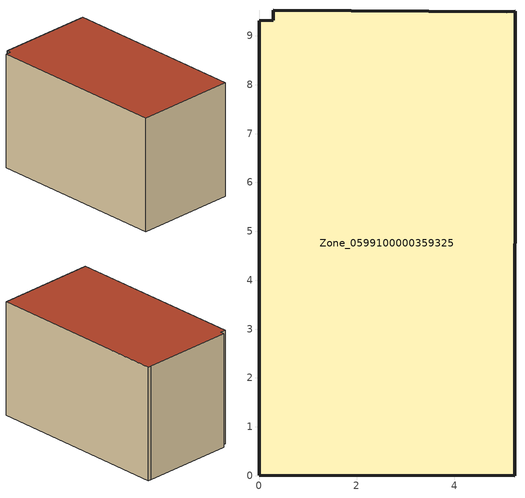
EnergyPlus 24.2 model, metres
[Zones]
Zone_0599100000359325
 floor ground (C_G): 5.23,0 0,0 0,9.31 0.29,9.32 0.29,9.52 5.07,9.5 5.24,9.5 z0
 wall outside (C_F): 0,0 5.23,0 5.24,9.5 5.07,9.5 0.29,9.52 0.29,9.32 0,9.31 0,0 z0:5.97
 roof outside (C_R): 5.24,9.5 5.07,9.5 0.29,9.52 0.29,9.32 0,9.31 0,0 5.23,0 z5.97
[BUILDING]
Pand.0599100000359325: North Axis=0; Terrain=City; Loads Convergence Tolerance Value=0.04; Temperature Convergence Tolerance Value=0.4; Solar Distribution=FullExterior; Maximum Number of Warmup Days=25; Minimum Number of Warmup Days=1
[Site:Location]
Rotterdam.The.Hague.AP_ZH_NLD Design_Conditions: Latitude=51.96; Longitude=4.45; Time Zone=1; Elevation=-4.5
[SITE:GROUNDTEMPERATURE:BUILDINGSURFACE]
18, 18, 18, 18, 18, 18, 18, 18, 18, 18, 18, 18
[MATERIAL] Thermal Absorptance=0.9; Solar Absorptance=0.7; Visible Absorptance=0.7
Name | Roughness | Thickness | Conductivity | Density | Specific Heat
G.TC.1992-2005 | MediumSmooth | 0.15 | 0.06 | 540 | 1210
F.TC.1992-2005 | Rough | 0.3 | 0.12 | 1920 | 840
R.TC.1992-2005 | MediumRough | 0.2 | 0.08 | 1500 | 1000
[CONSTRUCTION]
C_G: G.TC.1992-2005
C_F: F.TC.1992-2005
C_R: R.TC.1992-2005
[ZONE]
Zone_0599100000359325: Type=1; Multiplier=1; Ceiling Height=Autocalculate; Volume=Autocalculate; Floor Area=autocalculate; Part of Total Floor Area=Yes
[ZONEINFILTRATION:DESIGNFLOWRATE]
Infil_Zone_0599100000359325: Zone or ZoneList or Space or SpaceList=Zone_0599100000359325; Schedule=AlwaysOn; Design Flow Rate Calculation Method=Flow/Area; Flow Rate per Floor Area=0.0015; Constant Term Coefficient=1; Temperature Term Coefficient=0; Velocity Term Coefficient=0; Velocity Squared Term Coefficient=0
[HVACTEMPLATE:ZONE:IDEALLOADSAIRSYSTEM]
Zone_0599100000359325: Maximum Heating Supply Air Temperature=50; Minimum Cooling Supply Air Temperature=13; Maximum Heating Supply Air Humidity Ratio=0.0156; Minimum Cooling Supply Air Humidity Ratio=0.0077; Heating Limit=NoLimit; Cooling Limit=NoLimit; Dehumidification Control Type=ConstantSensibleHeatRatio; Cooling Sensible Heat Ratio=0.7; Dehumidification Setpoint=60; Humidification Control Type=None; Humidification Setpoint=30; Outdoor Air Method=None; Outdoor Air Flow Rate per Person=0.00944; Outdoor Air Flow Rate per Zone Floor Area=0; Outdoor Air Flow Rate per Zone=0; Demand Controlled Ventilation Type=None; Outdoor Air Economizer Type=NoEconomizer; Heat Recovery Type=None; Sensible Heat Recovery Effectiveness=0.7; Latent Heat Recovery Effectiveness=0.65
[ZONECONTROL:THERMOSTAT]
ThermostatControl_Zone_0599100000359325: Zone or ZoneList=Zone_0599100000359325; Control Type Schedule=DualSetpointControlType; Control 1=Thermostat_Zone_0599100000359325; Temperature Difference Between Cutout And Setpoint=0
[THERMOSTATSETPOINT:DUALSETPOINT]
Thermostat_Zone_0599100000359325: Heating Setpoint Temperature Schedule=HeatingSetpoint_Zone_0599100000359325; Cooling Setpoint Temperature Schedule=CoolingSetpoint_Zone_0599100000359325
[SCHEDULE:COMPACT]
HeatingSetpoint_Zone_0599100000359325: Through: 12/31, For: AllDays, Until: 24:00, 21
CoolingSetpoint_Zone_0599100000359325: Through: 12/31, For: AllDays, Until: 24:00, 24
DualSetpointControlType: Through: 12/31, For: AllDays, Until: 24:00, 4
AlwaysOn: Through: 12/31, For: AllDays, Until: 24:00, 1
